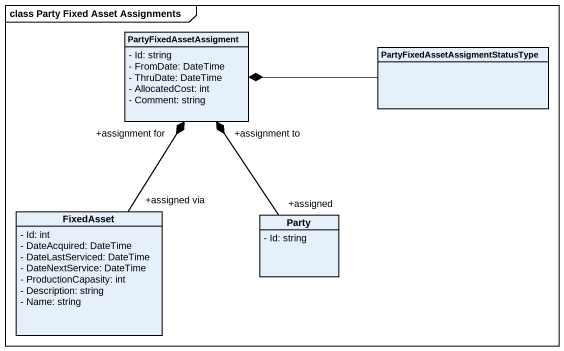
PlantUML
@startuml
mainframe class Party Fixed Asset Assignments
hide circle
hide empty members
skinparam classAttributeIconSize 0
class PartyFixedAssetAssigment {
  - Id: string
  - FromDate: DateTime
  - ThruDate: DateTime
  - AllocatedCost: int
  - Comment: string
}
class "PartyFixedAssetAssigmentStatusType" as PartyFixedAssetAssigmentStat
class FixedAsset {
  - Id: int
  - DateAcquired: DateTime
  - DateLastServiced: DateTime
  - DateNextService: DateTime
  - ProductionCapasity: int
  - Description: string
  - Name: string
}
class Party {
  - Id: string
}
PartyFixedAssetAssigmentStat -left-* PartyFixedAssetAssigment
FixedAsset "+assigned via" -up-* "+assignment for" PartyFixedAssetAssigment
Party "+assigned" -up-* "+assignment to" PartyFixedAssetAssigment
@enduml
